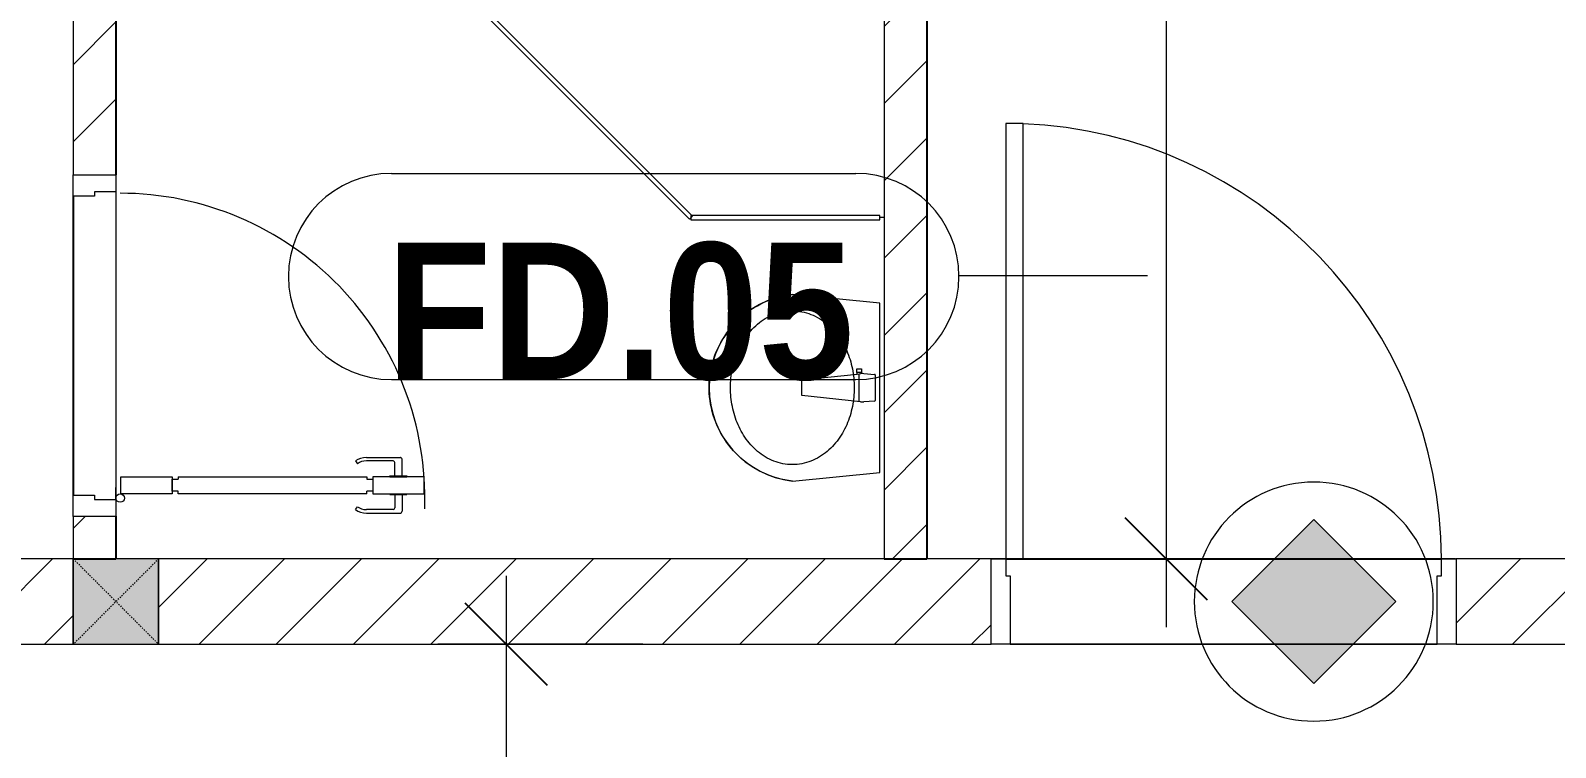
# Model space of a CAD drawing. Header units: millimetres. Extents: x 962 to 239635, y -15958 to 82755.
# Drawn here: x 148303 to 151876, y 35296 to 36975 of the extents above; entities that cross this region are included whole.
import ezdxf

# ---------------------------------------------------------------- set-up
doc = ezdxf.new("R2010")
doc.units = ezdxf.units.MM
doc.linetypes.add('Dash', pattern=[6, 3, -3])
for name, color, linetype, lineweight in [('0-1', 7, 'Continuous', 5), ('A-ANNO-DIMS', 211, 'Continuous', 9), ('A-ANNO-DIMS-160', 211, 'Continuous', 9), ('A-ANNO-NOTE', 131, 'Continuous', 9), ('A-DETL-GENF-1', 9, 'Continuous', 9), ('A-DETL-GENF-2', 1, 'Continuous', 9), ('A-DOOR-1', 254, 'Continuous', 9), ('A-DOOR-2', 9, 'Continuous', 9), ('A-DOOR-4', 1, 'Continuous', 9), ('A-DOOR-FRAM-1', 1, 'Continuous', 9), ('A-DOOR-IDEN', 31, 'Continuous', 9), ('A-FLOR-2', 9, 'Continuous', 9), ('A-GLAZ-CURT-1', 254, 'Continuous', 9), ('A-GLAZ-CURT-2', 9, 'Continuous', 9), ('A-WALL', 113, 'Continuous', 9), ('A-WALL-1', 253, 'Continuous', 18), ('A-WALL-2', 9, 'Continuous', 9), ('A-WALL-3', 113, 'Continuous', 18), ('A-WALL-PATT-1', 10, 'Continuous', 9), ('A-WALL-PATT-2', 111, 'Continuous', 9), ('P-SANR-FIXT-1', 254, 'Continuous', 9), ('S-COLS', 52, 'Continuous', 9), ('S-COLS-1', 52, 'Continuous', 5), ('S-COLS-5', 52, 'Dash', 9), ('S-COLS-6', 52, 'Continuous', 18), ('S-COLS-HDLN', 52, 'Dash', 9)]:
    doc.layers.add(name, color=color, linetype=linetype, lineweight=lineweight)
doc.styles.add('Arial_B_6', font='arialbd_0.ttf', dxfattribs={"width": 0.9, "height": 320})
doc.styles.add('UTM Avo', font='UTM Avo.ttf', dxfattribs={"width": 0.9, "height": 400})
doc.dimstyles.new('1_Dim_chi_tiet_2_5', dxfattribs={"dimscale": 304.8, "dimtxt": 399.720379, "dimasz": 0.629921, "dimexe": 0.524934, "dimexo": 0.0625, "dimgap": 0.052493, "dimtad": 1, "dimdec": 0, "dimrnd": 5, "dimzin": 0, "dimdsep": 46, "dimtxsty": 'UTM Avo', "dimblk1": 'OBLIQUE', "dimblk2": 'OBLIQUE', "dimsah": 1, "dimcen": 0.09, "dimdle": 0.524934, "dimazin": 0, "dimtfac": 1, "dimtdec": 4, "dimtix": 1, "dimtmove": 0, "dimatfit": 3, "dimfxl": 1.049869, "dimfxlon": 1, "dimtvp": 1, "dimtolj": 1, "dimtzin": 0, "dimarcsym": 2})
doc.dimstyles.new('1_Dim_chi_tiet_2_5_1', dxfattribs={"dimscale": 304.8, "dimtxt": 399.720379, "dimasz": 0.629921, "dimexe": 0.524934, "dimexo": 0.0625, "dimgap": 0.052493, "dimtad": 1, "dimdec": 0, "dimrnd": 5, "dimzin": 0, "dimdsep": 46, "dimtxsty": 'UTM Avo', "dimblk1": 'OBLIQUE', "dimblk2": 'OBLIQUE', "dimsah": 1, "dimcen": 0.09, "dimdle": 0.524934, "dimazin": 0, "dimtfac": 1, "dimtdec": 4, "dimtix": 1, "dimtmove": 0, "dimatfit": 3, "dimfxl": 1.049869, "dimfxlon": 1, "dimtvp": 1, "dimtolj": 1, "dimtzin": 0, "dimarcsym": 2})
pattern_1 = [(45, (0, 0), (-90.50967, 90.50967), [])]

# ---------------------------------------------------------------- blocks, each defined once
blk = doc.blocks.new('bonruatreo - Chậu rửa-V8-TKCS_MB TẦNG 2')
at = {"layer": 'P-SANR-FIXT-1'}
for p, q in [((198.4, 0), (-198.4, 0)), ((165, 0), (-165, 0)), ((218.6, -205), (198.4, 0)), ((-198.4, 0), (-218.6, -205)), ((-33, -37.3), (-31.4, -12.2)), ((-30.2, -11), (30.2, -11)), ((31.4, -12.2), (33, -37.3)), ((-44.7, -42.8), (-35.6, -42.8)), ((-44.7, -54.2), (-44.7, -42.8)), ((-35.6, -54.2), (-44.7, -54.2)), ((-35.6, -42.8), (-35.6, -44.2)), ((-35.6, -44.2), (-33.1, -44.2)), ((-35.6, -44.2), (-35.6, -52.9)), ((-35.6, -52.9), (-35.6, -54.2)), ((-32.2, -52.9), (-35.6, -52.9)), ((-32.2, -52.9), (-33.1, -44.2)), ((32.7, -48.5), (-32.7, -48.5)), ((-18.5, -182.5), (-32.2, -52.9)), ((33, -45.4), (18.5, -182.5)), ((18.5, -182.5), (-18.5, -182.5))]:
    blk.add_line(p, q, dxfattribs=at)
at = {"layer": 'P-SANR-FIXT-1', "flags": 128}
blk.add_lwpolyline([(218.6, -205), (217.4, -213.7), (215.9, -222.4), (214, -231), (211.8, -239.5), (209.3, -247.9), (206.4, -256.2), (203.2, -264.4), (199.6, -272.5), (195.8, -280.4), (191.6, -288.1), (187.1, -295.7), (182.3, -303.1), (177.3, -310.3), (171.9, -317.3), (166.3, -324.1), (160.4, -330.6), (154.2, -336.9), (147.8, -342.9), (141.2, -348.7), (134.3, -354.2), (127.3, -359.4), (120, -364.4), (112.5, -369), (104.9, -373.4), (97.1, -377.4), (89.1, -381.2), (81, -384.6), (72.7, -387.6), (64.4, -390.4), (55.9, -392.8), (47.3, -394.8), (38.7, -396.6), (30, -397.9), (21.3, -399), (12.5, -399.6), (3.7, -400), (-5.1, -399.9), (-13.9, -399.6), (-22.6, -398.8), (-31.4, -397.8), (-40.1, -396.3), (-48.7, -394.5), (-57.2, -392.4), (-65.7, -390), (-74, -387.2), (-82.2, -384.1), (-90.3, -380.6), (-98.3, -376.8), (-106.1, -372.7), (-113.7, -368.3), (-121.1, -363.6), (-128.4, -358.7), (-135.4, -353.4), (-142.2, -347.8), (-148.8, -342), (-155.2, -335.9), (-161.3, -329.6), (-167.2, -323), (-172.8, -316.2), (-178.1, -309.2), (-183.1, -302), (-187.8, -294.6), (-192.2, -287), (-196.4, -279.2), (-200.2, -271.3), (-203.7, -263.2), (-206.8, -255), (-209.7, -246.6), (-212.2, -238.2), (-214.3, -229.7), (-216.1, -221.1), (-217.6, -212.4), (-218.6, -205)], dxfattribs=at)
at = {"layer": 'P-SANR-FIXT-1'}
for centre, radius, start, end in [((-30.1, -12.3), 1.3, 91.2278, 176.4003), ((30.1, -12.3), 1.3, 3.5997, 88.7722), ((5.5, -41.4), 38.7, 173.966, 184.1457), ((-5.5, -41.4), 38.7, 353.966, 6.034), ((0, -180), 220, 186.525, 353.475)]:
    blk.add_arc(centre, radius, start, end, dxfattribs=at)
for points in [[(-180, -205), (-180, -197.6), (-178.6, -182.7), (-172.4, -161.2), (-162.5, -141.1), (-149.4, -123), (-133.8, -107), (-116.1, -93.4), (-96.9, -82.1), (-76.5, -73.2), (-55.2, -66.5), (-33.3, -62.1), (-11.2, -59.9), (11.1, -59.9), (33.3, -62.1), (55.2, -66.5), (76.5, -73.2), (96.9, -82.1), (116.1, -93.4), (133.8, -107.1), (149.5, -123), (162.5, -141.2), (172.4, -161.2), (178.6, -182.7), (180, -197.6), (180, -205)], [(180, -205), (180, -212.4), (178.6, -227.3), (172.4, -248.8), (162.5, -268.8), (149.5, -287), (133.8, -302.9), (116.1, -316.6), (96.9, -327.9), (76.5, -336.8), (55.2, -343.5), (33.3, -347.9), (11.1, -350.1), (-11.2, -350.1), (-33.3, -347.9), (-55.2, -343.5), (-76.5, -336.8), (-96.9, -327.9), (-116.1, -316.6), (-133.8, -303), (-149.4, -287), (-162.5, -268.9), (-172.4, -248.8), (-178.6, -227.3), (-180, -212.4), (-180, -205)]]:
    blk.add_open_spline(points, degree=3, dxfattribs=at)
blk = doc.blocks.new('System Panel - Glazed-588850-TKCS_MB TẦNG 2')
at = {"layer": 'A-GLAZ-CURT-2'}
for p, q in [((221.3, 5), (-221.3, 5)), ((-221.3, 5), (-221.3, -5)), ((221.3, -5), (221.3, 5)), ((-221.3, -5), (221.3, -5))]:
    blk.add_line(p, q, dxfattribs=at)
blk = doc.blocks.new('System Panel - Glazed-580250-TKCS_MB TẦNG 2')
at = {"layer": 'A-GLAZ-CURT-2'}
for p, q in [((350.6, 5), (-350.6, 5)), ((-350.6, 5), (-350.6, -5)), ((350.6, -5), (350.6, 5)), ((-350.6, -5), (350.6, -5))]:
    blk.add_line(p, q, dxfattribs=at)
blk = doc.blocks.new('DOOR_CW_01 CANH MO-PANEL KINH - DIG_02-800x2200-CỬA NHÔM KÍNH-401063-TKCS_MB TẦNG 2')
at = {"layer": 'A-DETL-GENF-1'}
for p, q in [((-347, -182), (-347, -62)), ((-347, -62), (-307, -62)), ((-307, -62), (-307, -182)), ((-307, -182), (-347, -182)), ((-347, -196), (-341, -196)), ((-347, -638), (-347, -196)), ((-341, -196), (-341, -182)), ((-341, -182), (-313, -182)), ((-313, -182), (-313, -196)), ((-307, -196), (-313, -196)), ((-307, -196), (-307, -638)), ((-392, -637), (-392, -716.5)), ((-384, -699.5), (-384, -637)), ((-383.9, -611.2), (-377.3, -615.8)), ((-347, -638), (-341, -638)), ((-341, -652), (-341, -638)), ((-307, -638), (-313, -638)), ((-313, -638), (-313, -652)), ((-270.1, -611.2), (-276.7, -615.8)), ((-270, -699.5), (-270, -637)), ((-262, -637), (-262, -716.5)), ((-307, -652), (-347, -652)), ((-347, -652), (-347, -772)), ((-313, -652), (-341, -652)), ((-307, -772), (-307, -652)), ((-349, -703.5), (-380, -703.5)), ((-349, -692.2), (-349, -731.8)), ((-347, -692.2), (-349, -692.2)), ((-347, -692.2), (-347, -731.8)), ((-307, -692.2), (-307, -731.8)), ((-307, -692.2), (-305, -692.2)), ((-305, -692.2), (-305, -731.8)), ((-305, -703.5), (-274, -703.5)), ((-349, -720.5), (-388, -720.5)), ((-349, -731.8), (-347, -731.8)), ((-305, -731.8), (-307, -731.8)), ((-305, -720.5), (-266, -720.5)), ((-347, -772), (-307, -772))]:
    blk.add_line(p, q, dxfattribs=at)
blk.add_circle((-357, -60), 10, dxfattribs=at)
for centre, radius, start, end in [((-357, -60), 714, 268, 0), ((-347, -637), 45, 145, 180), ((-347, -637), 37, 145, 180), ((-307, -637), 37, 0, 35), ((-307, -637), 45, 360, 35), ((-380, -699.5), 4, 180, 270), ((-274, -699.5), 4, 270, 0), ((-388, -716.5), 4, 180, 270), ((-266, -716.5), 4, 270, 0)]:
    blk.add_arc(centre, radius, start, end, dxfattribs=at)
at = {"layer": 'A-DOOR-2'}
for p, q in [((-400, -50), (-400, 50)), ((-400, 50), (-350, 50)), ((-350, 50), (-350, 0)), ((350, 0), (350, 50)), ((350, 50), (400, 50)), ((400, 50), (400, -50)), ((-360, 0), (-360, -50)), ((-350, 0), (-360, 0)), ((360, 0), (350, 0)), ((360, -50), (360, 0)), ((-360, -50), (-400, -50)), ((-357, -50), (-332, -50)), ((400, -50), (360, -50))]:
    blk.add_line(p, q, dxfattribs=at)
blk = doc.blocks.new('NCV_TKTC_TANG 2_rvt-1-TKCS_MB TẦNG 2')
at = {"layer": 'A-WALL-PATT-1'}
h = blk.add_hatch(dxfattribs=at)
h.set_pattern_fill('FP_1', color=256, style=0, pattern_type=2)
h.set_pattern_definition(pattern_1)
h.paths.add_polyline_path([(88552.1, 35736.9), (88652.1, 35736.9), (88652.1, 37736.9), (88552.1, 37736.9), (88552.1, 35786.2)])
h.paths.add_polyline_path([(88552.1, 37836.9), (88652.1, 37836.9), (88652.1, 40136.9), (88552.1, 40136.9), (88552.1, 38431.7)])
h = blk.add_hatch(dxfattribs=at)
h.set_pattern_fill('FP_1', color=256, style=0, pattern_type=2)
h.set_pattern_definition(pattern_1)
h.paths.add_polyline_path([(86752.1, 35736.9), (86752.1, 35836.9), (86652.1, 35836.9), (86652.1, 35736.9), (86743.8, 35736.9)])
h.paths.add_polyline_path([(86652.1, 36636.9), (86752.1, 36636.9), (86752.1, 37736.9), (86652.1, 37736.9)])
at = {"layer": 'A-FLOR-2'}
for p, q in [((88652.6, 40236.9), (88652.6, 35737.4)), ((86752.6, 37736.9), (86752.6, 36637.4)), ((86752.6, 35837.4), (86752.6, 36637.4)), ((86652.6, 35886.8), (86652.6, 36587)), ((86652.6, 36587), (86652.6, 35886.8)), ((88552.1, 36536.9), (88542.1, 36536.9)), ((86752.6, 35837.4), (86752.6, 35737.4)), ((89890.6, 35737.4), (88800.6, 35737.4)), ((88837.6, 35736.9), (89857.6, 35736.9)), ((88847.6, 35537.4), (89847.6, 35537.4))]:
    blk.add_line(p, q, dxfattribs=at)
at = {"layer": 'A-WALL-1'}
for p, q in [((86652.1, 37736.9), (86652.1, 36636.9)), ((86752.1, 36636.9), (86752.1, 37736.9)), ((88552.1, 37736.9), (88552.1, 35736.9)), ((88652.1, 35736.9), (88652.1, 37736.9)), ((86652.1, 36636.9), (86752.1, 36636.9)), ((86752.1, 35836.9), (86652.1, 35836.9)), ((86652.1, 35836.9), (86652.1, 35736.9)), ((86752.1, 35736.9), (86752.1, 35836.9)), ((86652.1, 35736.9), (86752.1, 35736.9)), ((88552.1, 35736.9), (88652.1, 35736.9))]:
    blk.add_line(p, q, dxfattribs=at)
at = {"layer": 'A-WALL-2'}
for p, q in [((86752.1, 36596.9), (86752.1, 35876.9)), ((86652.1, 35886.9), (86652.1, 36586.9))]:
    blk.add_line(p, q, dxfattribs=at)
at = {"layer": 'A-DOOR-1', "rotation": 90.00000000000114}
blk.add_blockref('DOOR_CW_01 CANH MO-PANEL KINH - DIG_02-800x2200-CỬA NHÔM KÍNH-401063-TKCS_MB TẦNG 2', (86702.1, 36236.9), dxfattribs=at)
at = {"layer": 'A-GLAZ-CURT-1'}
for name, p, rotation in [('System Panel - Glazed-580250-TKCS_MB TẦNG 2', (87851.6, 36784.8), 135.0000000000001), ('System Panel - Glazed-588850-TKCS_MB TẦNG 2', (88320.8, 36536.9), 180)]:
    blk.add_blockref(name, p, dxfattribs=dict(at, rotation=rotation))
at = {"layer": 'P-SANR-FIXT-1', "rotation": 269.9999999999999}
blk.add_blockref('bonruatreo - Chậu rửa-V8-TKCS_MB TẦNG 2', (88542.1, 36138.3), dxfattribs=at)
blk = doc.blocks.new('FD_05 - FD_05-1000x2200mm-835433-TKCS_MB TẦNG 2')
at = {"layer": 'A-DETL-GENF-2'}
for p, q in [((510, -100), (470, -100)), ((470, -100), (470, -1120)), ((510, -1120), (510, -100)), ((470, -1120), (510, -1120))]:
    blk.add_line(p, q, dxfattribs=at)
blk.add_arc((510, -100), 1020, 180, 267.7525, dxfattribs=at)
at = {"layer": 'A-DOOR-FRAM-1'}
for p, q in [((-545, 100), (-500, 100)), ((-545, -100), (-545, 100)), ((-500, 100), (-500, -60)), ((500, 100), (545, 100)), ((500, -60), (500, 100)), ((545, 100), (545, -100)), ((-500, -60), (-510, -60)), ((-510, -60), (-510, -100)), ((510, -60), (500, -60)), ((510, -100), (510, -60)), ((-510, -100), (-545, -100)), ((545, -100), (510, -100))]:
    blk.add_line(p, q, dxfattribs=at)
blk = doc.blocks.new('G1_SOF - BO TRU - 200x200-3052400-TKCS_MB TẦNG 2')
at = {"layer": 'S-COLS-HDLN'}
for p, q in [((-100, 100), (100, -100)), ((100, 100), (-100, -100))]:
    blk.add_line(p, q, dxfattribs=at)
blk = doc.blocks.new('HDNDCT_GHI CHÚ CỬA CHỐNG CHÁY EI30 - HDNDCT_GHI CHÚ CỬA CHỐNG CHÁY EI30-2461928-TKCS_MB TẦNG 2')
at = {"layer": 'A-ANNO-NOTE'}
blk.add_hatch(color=256, dxfattribs=at).paths.add_polyline_path([(-1.2, 0), (0, 1.2), (1.2, 0), (0, -1.2)])
for p, q in [((0, 1.2), (-1.2, 0)), ((1.2, 0), (0, 1.2)), ((-1.2, 0), (0, -1.2)), ((0, -1.2), (1.2, 0))]:
    blk.add_line(p, q, dxfattribs=at)
for start, end in [(360, 180), (180, 360)]:
    blk.add_arc((0, 0), 1.75, start, end, dxfattribs=at)
blk = doc.blocks.new('STN_Door Tag - STN_Door Tag-1788670-TKCS_MB TẦNG 2')
at = {"layer": 'A-DOOR-IDEN'}
for p, q in [((-3.37, 1.495), (3.431, 1.495)), ((-3.37, -1.524), (3.431, -1.524))]:
    blk.add_line(p, q, dxfattribs=at)
for centre, start, end in [((-3.37, -0.015), 90, 270), ((3.431, -0.015), 270, 90)]:
    blk.add_arc(centre, 1.509, start, end, dxfattribs=at)
blk = doc.blocks.new('DIMBLOCK234-TKCS_MB TẦNG 2')
at = {"layer": 'A-ANNO-DIMS-160'}
for p, q in [((149417.4, 35697.4), (149417.4, 33376.9)), ((149737.4, 35537.4), (149257.4, 35537.4)), ((149417.4, 35537.4), (149737.4, 35537.4)), ((149737.4, 33536.9), (149257.4, 33536.9)), ((149417.4, 33536.9), (149737.4, 33536.9))]:
    blk.add_line(p, q, dxfattribs=at)
at = {"layer": 'A-ANNO-DIMS-160', "lineweight": 25}
for p, q in [((149417.4, 35537.4), (149321.4, 35633.4)), ((149417.4, 35537.4), (149513.4, 35441.4)), ((149417.4, 33536.9), (149321.4, 33632.9)), ((149417.4, 33536.9), (149513.4, 33440.9))]:
    blk.add_line(p, q, dxfattribs=at)
at = {"layer": 'A-ANNO-DIMS-160', "color": 0, "insert": (148897.8, 33989.4), "char_height": 400, "width": 1314.636, "attachment_point": 1, "rotation": 90, "line_spacing_factor": 1.110334, "style": 'UTM Avo'}
blk.add_mtext('2000', dxfattribs=at)
blk = doc.blocks.new('_Oblique')
at = {"color": 0, "linetype": 'ByBlock', "lineweight": -2}
blk.add_line((-0.5, -0.5), (0.5, 0.5), dxfattribs=at)
blk = doc.blocks.new('DIMBLOCK316-TKCS_MB TẦNG 2')
at = {"layer": 'A-ANNO-DIMS-160'}
for p, q in [((150963.7, 44496.9), (150963.7, 35577.4)), ((151283.7, 44336.9), (150803.7, 44336.9)), ((150963.7, 44336.9), (151283.7, 44336.9)), ((151283.7, 35737.4), (150803.7, 35737.4)), ((150963.7, 35737.4), (151283.7, 35737.4))]:
    blk.add_line(p, q, dxfattribs=at)
at = {"layer": 'A-ANNO-DIMS-160', "lineweight": 25}
for p, q in [((150963.7, 44336.9), (150867.7, 44432.9)), ((150963.7, 44336.9), (151059.7, 44240.9)), ((150963.7, 35737.4), (150867.7, 35833.4)), ((150963.7, 35737.4), (151059.7, 35641.4))]:
    blk.add_line(p, q, dxfattribs=at)
at = {"layer": 'A-ANNO-DIMS-160', "color": 0, "insert": (150444, 39489.4), "char_height": 400, "width": 1314.636, "attachment_point": 1, "rotation": 90, "line_spacing_factor": 1.110334, "style": 'UTM Avo'}
blk.add_mtext('8600', dxfattribs=at)

msp = doc.modelspace()

# ---------------------------------------------------------------- hatches: boundary and pattern name
at = {"layer": 'A-WALL-PATT-2'}
h = msp.add_hatch(dxfattribs=at)
h.set_pattern_fill('FP_1', color=256, style=0, pattern_type=2)
h.set_pattern_definition([(45, (61750.9, 0), (-90.50967, 90.50967), [])])
h.paths.add_polyline_path([(169803.5, 35537.4), (169803.5, 35737.4), (166163.5, 35737.4), (166163.5, 35537.4), (167839.7, 35537.4)])
h.paths.add_polyline_path([(165963.5, 35537.4), (165963.5, 35737.4), (164653.5, 35737.4), (164653.5, 35537.4), (165421.6, 35537.4)])
h.paths.add_polyline_path([(163563.5, 35537.4), (163563.5, 35737.4), (161803.5, 35737.4), (161803.5, 35537.4)])
h.paths.add_polyline_path([(161391.4, 35537.4), (161603.5, 35537.4), (161603.5, 35737.4), (156803.3, 35737.4), (156803.3, 35537.4), (158167.2, 35537.4)])
h.paths.add_polyline_path([(156555.1, 35537.4), (156603.3, 35537.4), (156603.3, 35737.4), (156453.5, 35737.4), (156453.5, 35537.4)])
h.paths.add_polyline_path([(154943, 35537.4), (155363.5, 35537.4), (155363.5, 35737.4), (153603.5, 35737.4), (153603.5, 35537.4)])
h.paths.add_polyline_path([(153403.5, 35537.4), (153403.5, 35737.4), (151643.5, 35737.4), (151643.5, 35537.4), (151718.9, 35537.4)])
h.paths.add_polyline_path([(150106.8, 35537.4), (150553.5, 35537.4), (150553.5, 35737.4), (148603.2, 35737.4), (148603.2, 35537.4), (149300.7, 35537.4)])
h.paths.add_polyline_path([(148403.2, 35537.4), (148403.2, 35737.4), (145403.4, 35737.4), (145403.4, 35537.4)])
at = {"layer": 'S-COLS-1'}
msp.add_hatch(color=256, dxfattribs=at).paths.add_polyline_path([(148403.2, 35537.4), (148603.2, 35537.4), (148603.2, 35737.4), (148403.2, 35737.4)])

# ---------------------------------------------------------------- linework, layer by layer
at = {"layer": 'A-DOOR-IDEN'}
msp.add_line((150919.8, 36400.7), (150478.4, 36400.6), dxfattribs=at)
at = {"layer": 'A-WALL'}
for p, q in [((148403.2, 35537.4), (148403.2, 35737.4)), ((148603.2, 35737.4), (148603.2, 35537.4)), ((150588.5, 35737.4), (151608.5, 35737.4)), ((151598.5, 35537.4), (150598.5, 35537.4))]:
    msp.add_line(p, q, dxfattribs=at)
at = {"layer": 'A-WALL-3'}
for p, q in [((148403.2, 35737.4), (145403.4, 35737.4)), ((150553.5, 35737.4), (148603.2, 35737.4)), ((150553.5, 35537.4), (150553.5, 35737.4)), ((153403.5, 35737.4), (151643.5, 35737.4)), ((151643.5, 35737.4), (151643.5, 35537.4)), ((145403.4, 35537.4), (148403.2, 35537.4)), ((148603.2, 35537.4), (150553.5, 35537.4)), ((151643.5, 35537.4), (153403.5, 35537.4))]:
    msp.add_line(p, q, dxfattribs=at)
at = {"layer": 'S-COLS'}
for p, q in [((148403.2, 35737.4), (148403.2, 35537.4)), ((148603.2, 35537.4), (148603.2, 35737.4))]:
    msp.add_line(p, q, dxfattribs=at)
at = {"layer": 'S-COLS-6'}
for p, q in [((148603.2, 35737.4), (148403.2, 35737.4)), ((148403.2, 35537.4), (148603.2, 35537.4))]:
    msp.add_line(p, q, dxfattribs=at)

# ---------------------------------------------------------------- block references
at = {"layer": '0-1'}
msp.add_blockref('NCV_TKTC_TANG 2_rvt-1-TKCS_MB TẦNG 2', (61750.9, 0), dxfattribs=at)
at = {"layer": 'A-ANNO-NOTE', "xscale": 160, "yscale": 160, "zscale": 160}
msp.add_blockref('HDNDCT_GHI CHÚ CỬA CHỐNG CHÁY EI30 - HDNDCT_GHI CHÚ CỬA CHỐNG CHÁY EI30-2461928-TKCS_MB TẦNG 2', (151309.7, 35637.4), dxfattribs=at)
at = {"layer": 'A-DOOR-4', "rotation": 180}
msp.add_blockref('FD_05 - FD_05-1000x2200mm-835433-TKCS_MB TẦNG 2', (151098.5, 35637.4), dxfattribs=at)
at = {"layer": 'A-DOOR-IDEN', "xscale": 159.9999999999999, "yscale": 159.9999999999999, "zscale": 159.9999999999999}
msp.add_blockref('STN_Door Tag - STN_Door Tag-1788670-TKCS_MB TẦNG 2', (149688, 36401.3), dxfattribs=at)
at = {"layer": 'S-COLS-5'}
msp.add_blockref('G1_SOF - BO TRU - 200x200-3052400-TKCS_MB TẦNG 2', (148503.2, 35637.4), dxfattribs=at)

# ---------------------------------------------------------------- texts
at = {"layer": 'A-DOOR-IDEN', "insert": (149684.7, 36316), "char_height": 320, "width": 1124.64, "attachment_point": 5, "line_spacing_factor": 0.936439, "style": 'Arial_B_6'}
msp.add_mtext('\\pt7.2,14.4,21.6,28.8,36,43.2,50.4,57.6,64.8,72,79.2,86.4,93.6,100.8,108,115.2,122.4,129.6,136.8,144,151.2,158.4,165.6,172.8,180,187.2,194.4,201.6,208.8,216,223.2,230.4;FD.05', dxfattribs=at)

# ---------------------------------------------------------------- dimensions: what is measured, and where the dimension line sits
at = {"layer": 'A-ANNO-DIMS'}
for base, p1, p2, dimstyle, override, picture, middle in [((150963.6564, 35737.3629), (151283.6564, 44336.936), (151283.6564, 35737.3629), '1_Dim_chi_tiet_2_5_1', {"dimpost": '<>', "dimfxl": 8599.573178}, 'DIMBLOCK316-TKCS_MB TẦNG 2', (150740.6643, 40037.1494)), ((149417.3973, 33536.936), (149737.3973, 35537.3629), (149737.3973, 33536.936), '1_Dim_chi_tiet_2_5', {"dimpost": '<>', "dimfxl": 2000.426822}, 'DIMBLOCK234-TKCS_MB TẦNG 2', (149194.4052, 34537.1494))]:
    dim = msp.add_linear_dim(base=base, p1=p1, p2=p2, angle=90, dimstyle=dimstyle, override=override, dxfattribs=at)
    dim.commit()
    dim.dimension.update_dxf_attribs({"geometry": picture, "text_midpoint": middle})

doc.saveas('drawing.dxf')
